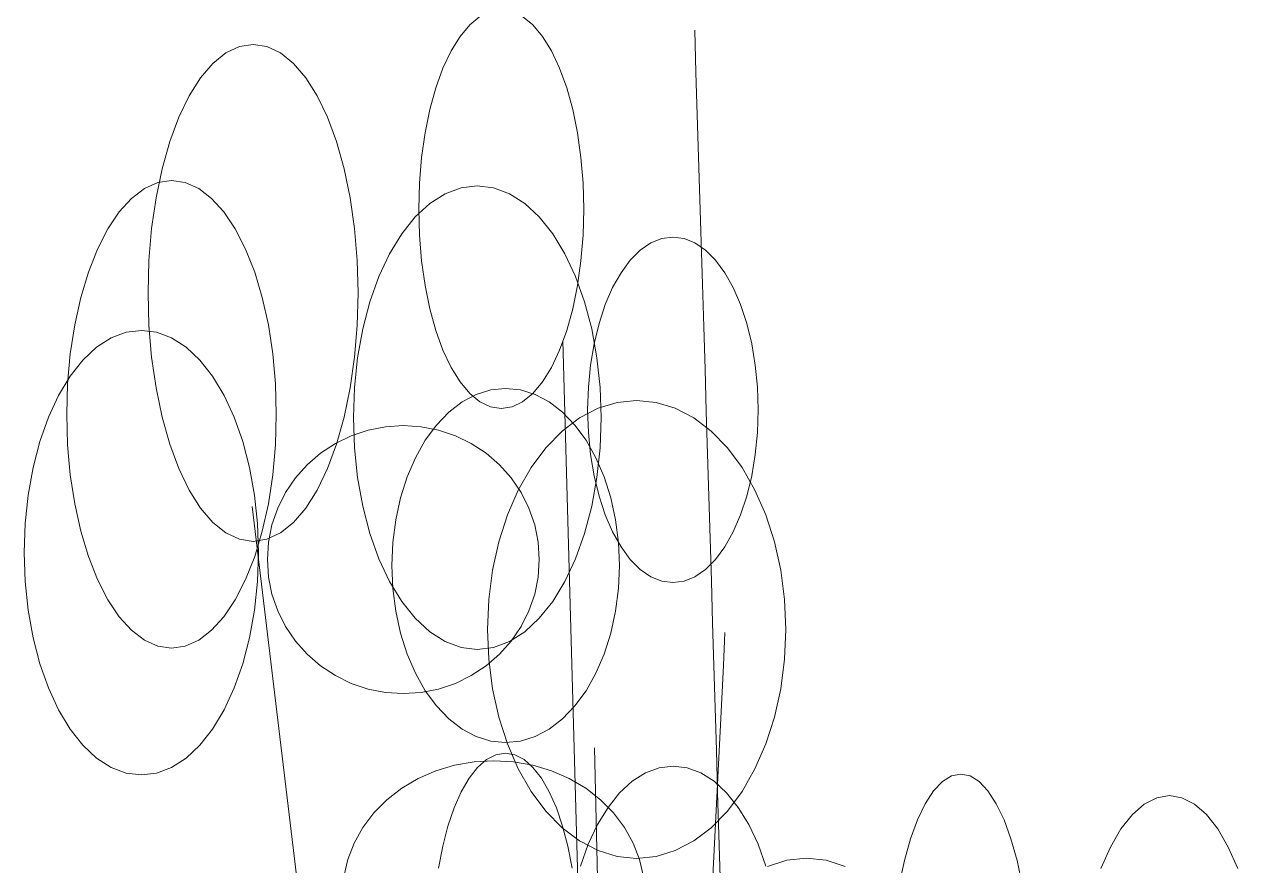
# Model space of a CAD drawing. Header units: millimetres. Extents: x -1800 to 33200, y -8500 to 38400.
# Drawn here: x 1400 to 2264, y 23890 to 24490 of the extents above; entities that cross this region are included whole.
import ezdxf

# ---------------------------------------------------------------- set-up
doc = ezdxf.new("R2010")
doc.units = ezdxf.units.MM
doc.layers.add('E-PLANT', color=3, linetype='Continuous', lineweight=13)

msp = doc.modelspace()

# ---------------------------------------------------------------- linework, layer by layer
at = {"layer": 'E-PLANT'}
for q in [(1783.61, 24264.06), (1562.5, 24146.11), (1806.33, 23974.09)]:
    msp.add_line((1856.03, 21696.21), q, dxfattribs=at)
for points in [[(1755.08, 24495.06), (1762.36, 24489.08), (1769.25, 24480.87), (1775.64, 24470.54), (1781.42, 24458.29), (1786.48, 24444.32), (1790.75, 24428.87), (1794.15, 24412.2), (1796.62, 24394.61), (1798.12, 24376.38), (1798.62, 24357.84), (1798.62, 24357.84), (1798.12, 24339.3), (1796.62, 24321.07), (1794.15, 24303.48), (1790.75, 24286.81), (1786.48, 24271.36), (1781.42, 24257.39), (1775.64, 24245.14), (1769.25, 24234.81), (1762.36, 24226.6), (1755.08, 24220.62), (1747.54, 24217), (1739.87, 24215.78), (1732.2, 24217), (1724.67, 24220.62), (1717.39, 24226.6), (1710.5, 24234.81), (1704.11, 24245.14), (1698.33, 24257.39), (1693.26, 24271.36), (1688.99, 24286.81), (1685.59, 24303.48), (1683.12, 24321.07), (1681.63, 24339.3), (1681.12, 24357.84), (1681.63, 24376.38), (1683.12, 24394.61), (1685.59, 24412.2), (1688.99, 24428.87), (1693.26, 24444.32), (1698.33, 24458.29), (1704.11, 24470.54), (1710.5, 24480.87), (1717.39, 24489.08), (1724.67, 24495.06)], [(1627.87, 23882.34), (1630.62, 23894.51), (1635.14, 23906.27), (1641.36, 23917.4), (1649.18, 23927.72), (1658.46, 23937.05), (1669.04, 23945.24), (1680.74, 23952.13), (1693.36, 23957.62), (1706.68, 23961.61), (1720.48, 23964.03), (1734.52, 23964.85), (1748.56, 23964.03), (1762.37, 23961.61), (1775.69, 23957.62), (1788.31, 23952.13), (1800.01, 23945.24), (1810.59, 23937.05), (1819.87, 23927.72), (1827.68, 23917.4), (1833.91, 23906.27), (1838.43, 23894.51), (1841.18, 23882.34)], [(1695.2, 23888.44), (1698.18, 23903.97), (1701.92, 23918.37), (1706.36, 23931.39), (1711.42, 23942.8), (1717.01, 23952.42), (1723.05, 23960.08), (1729.43, 23965.65), (1736.03, 23969.03), (1742.75, 23970.16), (1749.47, 23969.03), (1756.07, 23965.65), (1762.44, 23960.08), (1768.48, 23952.42), (1774.08, 23942.8), (1779.14, 23931.39), (1783.58, 23918.37), (1787.32, 23903.97), (1790.3, 23888.44)], [(1796.29, 23889.87), (1801.82, 23905.36), (1808.39, 23919.37), (1815.89, 23931.65), (1824.17, 23942.01), (1833.11, 23950.25), (1842.55, 23956.24), (1852.33, 23959.87), (1862.27, 23961.09), (1872.22, 23959.87), (1881.99, 23956.24), (1891.43, 23950.25), (1900.37, 23942.01), (1908.65, 23931.65), (1916.15, 23919.37), (1922.72, 23905.36), (1928.26, 23889.87)], [(2023.34, 23876.64), (2027.02, 23893.77), (2031.38, 23909.26), (2036.35, 23922.84), (2041.85, 23934.29), (2047.78, 23943.4), (2054.04, 23950.02), (2060.53, 23954.04), (2067.13, 23955.39), (2073.73, 23954.04), (2080.22, 23950.02), (2086.48, 23943.4), (2092.41, 23934.29), (2097.91, 23922.84), (2102.88, 23909.26), (2107.24, 23893.77), (2110.92, 23876.64)], [(2166.97, 23888.11), (2173.74, 23903.42), (2181.23, 23916.31), (2189.31, 23926.58), (2197.84, 23934.04), (2206.68, 23938.57), (2215.67, 23940.09), (2224.66, 23938.57), (2233.49, 23934.04), (2242.02, 23926.58), (2250.1, 23916.31), (2257.59, 23903.42), (2264.36, 23888.11)], [(1929.44, 23889.59), (1943.18, 23893.95), (1957.16, 23895.4), (1971.14, 23893.95), (1984.89, 23889.59)]]:
    msp.add_lwpolyline(points, dxfattribs=at)
for points in [[(1638, 24298.18), (1637.36, 24275.07), (1635.45, 24252.36), (1632.31, 24230.44), (1627.98, 24209.67), (1622.54, 24190.42), (1616.08, 24173.01), (1608.72, 24157.75), (1600.58, 24144.88), (1591.8, 24134.64), (1582.53, 24127.2), (1572.92, 24122.68), (1563.15, 24121.17), (1553.38, 24122.68), (1543.78, 24127.2), (1534.51, 24134.64), (1525.73, 24144.88), (1517.59, 24157.75), (1510.22, 24173.01), (1503.77, 24190.42), (1498.33, 24209.67), (1494, 24230.44), (1490.85, 24252.36), (1488.94, 24275.07), (1488.3, 24298.18), (1488.94, 24321.28), (1490.85, 24343.99), (1494, 24365.92), (1498.33, 24386.68), (1503.77, 24405.93), (1510.22, 24423.34), (1517.59, 24438.61), (1525.73, 24451.47), (1534.51, 24461.71), (1543.78, 24469.15), (1553.38, 24473.67), (1563.15, 24475.18), (1572.92, 24473.67), (1582.53, 24469.15), (1591.8, 24461.71), (1600.58, 24451.47), (1608.72, 24438.61), (1616.08, 24423.34), (1622.54, 24405.93), (1627.98, 24386.68), (1632.31, 24365.92), (1635.45, 24343.99), (1637.36, 24321.28), (1638, 24298.18)], [(1579.68, 24211.68), (1579.04, 24189.94), (1577.14, 24168.58), (1574, 24147.96), (1569.68, 24128.43), (1564.26, 24110.32), (1557.82, 24093.95), (1550.48, 24079.59), (1542.37, 24067.49), (1533.61, 24057.85), (1524.37, 24050.85), (1514.79, 24046.61), (1505.05, 24045.18), (1495.31, 24046.61), (1485.74, 24050.85), (1476.49, 24057.85), (1467.74, 24067.49), (1459.62, 24079.59), (1452.28, 24093.95), (1445.85, 24110.32), (1440.42, 24128.43), (1436.11, 24147.96), (1432.97, 24168.58), (1431.06, 24189.94), (1430.42, 24211.68), (1431.06, 24233.41), (1432.97, 24254.77), (1436.11, 24275.39), (1440.42, 24294.92), (1445.85, 24313.03), (1452.28, 24329.41), (1459.62, 24343.77), (1467.74, 24355.86), (1476.49, 24365.5), (1485.74, 24372.5), (1495.31, 24376.75), (1505.05, 24378.17), (1514.79, 24376.75), (1524.37, 24372.5), (1533.61, 24365.5), (1542.37, 24355.86), (1550.48, 24343.77), (1557.82, 24329.41), (1564.26, 24313.03), (1569.68, 24294.92), (1574, 24275.39), (1577.14, 24254.77), (1579.04, 24233.41), (1579.68, 24211.68)], [(1811.06, 24209.3), (1810.3, 24187.75), (1808.05, 24166.58), (1804.34, 24146.13), (1799.23, 24126.76), (1792.82, 24108.81), (1785.2, 24092.57), (1776.52, 24078.34), (1766.92, 24066.34), (1756.57, 24056.79), (1745.63, 24049.85), (1734.31, 24045.64), (1722.79, 24044.23), (1711.27, 24045.64), (1699.94, 24049.85), (1689.01, 24056.79), (1678.65, 24066.34), (1669.05, 24078.34), (1660.37, 24092.57), (1652.76, 24108.81), (1646.34, 24126.76), (1641.23, 24146.13), (1637.52, 24166.58), (1635.27, 24187.75), (1634.52, 24209.3), (1635.27, 24230.85), (1637.52, 24252.03), (1641.23, 24272.47), (1646.34, 24291.84), (1652.76, 24309.79), (1660.37, 24326.03), (1669.05, 24340.26), (1678.65, 24352.26), (1689.01, 24361.81), (1699.94, 24368.75), (1711.27, 24372.96), (1722.79, 24374.38), (1734.31, 24372.96), (1745.63, 24368.75), (1756.57, 24361.81), (1766.92, 24352.26), (1776.52, 24340.26), (1785.2, 24326.03), (1792.82, 24309.79), (1799.23, 24291.84), (1804.34, 24272.47), (1808.05, 24252.03), (1810.3, 24230.85), (1811.06, 24209.3)], [(1922.85, 24214.9), (1922.33, 24198.83), (1920.78, 24183.04), (1918.23, 24167.79), (1914.72, 24153.35), (1910.3, 24139.96), (1905.06, 24127.85), (1899.09, 24117.23), (1892.49, 24108.29), (1885.36, 24101.17), (1877.84, 24095.99), (1870.05, 24092.85), (1862.12, 24091.8), (1854.19, 24092.85), (1846.4, 24095.99), (1838.88, 24101.17), (1831.75, 24108.29), (1825.15, 24117.23), (1819.17, 24127.85), (1813.94, 24139.96), (1809.52, 24153.35), (1806.01, 24167.79), (1803.45, 24183.04), (1801.9, 24198.83), (1801.38, 24214.9), (1801.9, 24230.97), (1803.45, 24246.76), (1806.01, 24262.01), (1809.52, 24276.45), (1813.94, 24289.84), (1819.17, 24301.95), (1825.15, 24312.56), (1831.75, 24321.51), (1838.88, 24328.63), (1846.4, 24333.81), (1854.19, 24336.95), (1862.12, 24338), (1870.05, 24336.95), (1877.84, 24333.81), (1885.36, 24328.63), (1892.49, 24321.51), (1899.09, 24312.56), (1905.06, 24301.95), (1910.3, 24289.84), (1914.72, 24276.45), (1918.23, 24262.01), (1920.78, 24246.76), (1922.33, 24230.97), (1922.85, 24214.9)], [(1566.94, 24113.13), (1566.22, 24092.46), (1564.09, 24072.14), (1560.59, 24052.52), (1555.76, 24033.94), (1549.7, 24016.72), (1542.51, 24001.14), (1534.31, 23987.48), (1525.24, 23975.98), (1515.46, 23966.81), (1505.13, 23960.15), (1494.43, 23956.11), (1483.55, 23954.76), (1472.67, 23956.11), (1461.97, 23960.15), (1451.64, 23966.81), (1441.86, 23975.98), (1432.79, 23987.48), (1424.59, 24001.14), (1417.4, 24016.72), (1411.34, 24033.94), (1406.51, 24052.52), (1403.01, 24072.14), (1400.88, 24092.46), (1400.17, 24113.13), (1400.88, 24133.8), (1403.01, 24154.12), (1406.51, 24173.74), (1411.34, 24192.32), (1417.4, 24209.54), (1424.59, 24225.12), (1432.79, 24238.78), (1441.86, 24250.29), (1451.64, 24259.45), (1461.97, 24266.11), (1472.67, 24270.15), (1483.55, 24271.5), (1494.43, 24270.15), (1505.13, 24266.11), (1515.46, 24259.45), (1525.24, 24250.29), (1534.31, 24238.78), (1542.51, 24225.12), (1549.7, 24209.54), (1555.76, 24192.32), (1560.59, 24173.74), (1564.09, 24154.12), (1566.22, 24133.8), (1566.94, 24113.13)], [(1824.01, 24103.98), (1823.32, 24087.51), (1821.25, 24071.33), (1817.85, 24055.71), (1813.16, 24040.91), (1807.27, 24027.19), (1800.28, 24014.79), (1792.31, 24003.91), (1783.5, 23994.75), (1774, 23987.45), (1763.96, 23982.15), (1753.57, 23978.93), (1742.99, 23977.85), (1732.41, 23978.93), (1722.02, 23982.15), (1711.98, 23987.45), (1702.48, 23994.75), (1693.67, 24003.91), (1685.7, 24014.79), (1678.71, 24027.19), (1672.82, 24040.91), (1668.13, 24055.71), (1664.73, 24071.33), (1662.66, 24087.51), (1661.97, 24103.98), (1662.66, 24120.44), (1664.73, 24136.62), (1668.13, 24152.24), (1672.82, 24167.04), (1678.71, 24180.76), (1685.7, 24193.16), (1693.67, 24204.04), (1702.48, 24213.21), (1711.98, 24220.5), (1722.02, 24225.81), (1732.41, 24229.03), (1742.99, 24230.11), (1753.57, 24229.03), (1763.96, 24225.81), (1774, 24220.5), (1783.5, 24213.21), (1792.31, 24204.04), (1800.28, 24193.16), (1807.27, 24180.76), (1813.16, 24167.04), (1817.85, 24152.24), (1821.25, 24136.62), (1823.32, 24120.44), (1824.01, 24103.98)], [(1942.51, 24058.44), (1941.6, 24037.14), (1938.89, 24016.21), (1934.42, 23996), (1928.27, 23976.86), (1920.55, 23959.12), (1911.39, 23943.07), (1900.94, 23929), (1889.39, 23917.14), (1876.92, 23907.71), (1863.77, 23900.85), (1850.14, 23896.68), (1836.27, 23895.29), (1822.4, 23896.68), (1808.77, 23900.85), (1795.61, 23907.71), (1783.15, 23917.14), (1771.6, 23929), (1761.15, 23943.07), (1751.99, 23959.12), (1744.27, 23976.86), (1738.12, 23996), (1733.65, 24016.21), (1730.94, 24037.14), (1730.03, 24058.44), (1730.94, 24079.74), (1733.65, 24100.67), (1738.12, 24120.88), (1744.27, 24140.02), (1751.99, 24157.76), (1761.15, 24173.81), (1771.6, 24187.88), (1783.15, 24199.74), (1795.61, 24209.18), (1808.77, 24216.04), (1822.4, 24220.2), (1836.27, 24221.59), (1850.14, 24220.2), (1863.77, 24216.04), (1876.92, 24209.18), (1889.39, 24199.74), (1900.94, 24187.88), (1911.39, 24173.81), (1920.55, 24157.76), (1928.27, 24140.02), (1934.42, 24120.88), (1938.89, 24100.67), (1941.6, 24079.74), (1942.51, 24058.44)], [(1766.96, 24108.21), (1766.13, 24095.74), (1763.66, 24083.49), (1759.59, 24071.67), (1753.98, 24060.47), (1746.95, 24050.08), (1738.6, 24040.69), (1729.07, 24032.46), (1718.54, 24025.52), (1707.18, 24019.99), (1695.18, 24015.98), (1682.76, 24013.54), (1670.12, 24012.73), (1657.48, 24013.54), (1645.06, 24015.98), (1633.06, 24019.99), (1621.7, 24025.52), (1611.17, 24032.46), (1601.65, 24040.69), (1593.3, 24050.08), (1586.26, 24060.47), (1580.66, 24071.67), (1576.58, 24083.49), (1574.11, 24095.74), (1573.28, 24108.21), (1574.11, 24120.67), (1576.58, 24132.92), (1580.66, 24144.74), (1586.26, 24155.95), (1593.3, 24166.33), (1601.65, 24175.72), (1611.17, 24183.95), (1621.7, 24190.89), (1633.06, 24196.42), (1645.06, 24200.43), (1657.48, 24202.87), (1670.12, 24203.69), (1682.76, 24202.87), (1695.18, 24200.43), (1707.18, 24196.42), (1718.54, 24190.89), (1729.07, 24183.95), (1738.6, 24175.72), (1746.95, 24166.33), (1753.98, 24155.95), (1759.59, 24144.74), (1763.66, 24132.92), (1766.13, 24120.67), (1766.96, 24108.21)]]:
    msp.add_lwpolyline(points, close=True, dxfattribs=at)
for points in [[(1899.2, 20623.48), (1920.78, 22554.39), (1877.61, 24485.3)], [(1812.87, 20623.48), (1834.45, 22554.39), (1899.2, 24056.21)]]:
    msp.add_spline(points, degree=3, dxfattribs=at)

doc.saveas('drawing.dxf')
